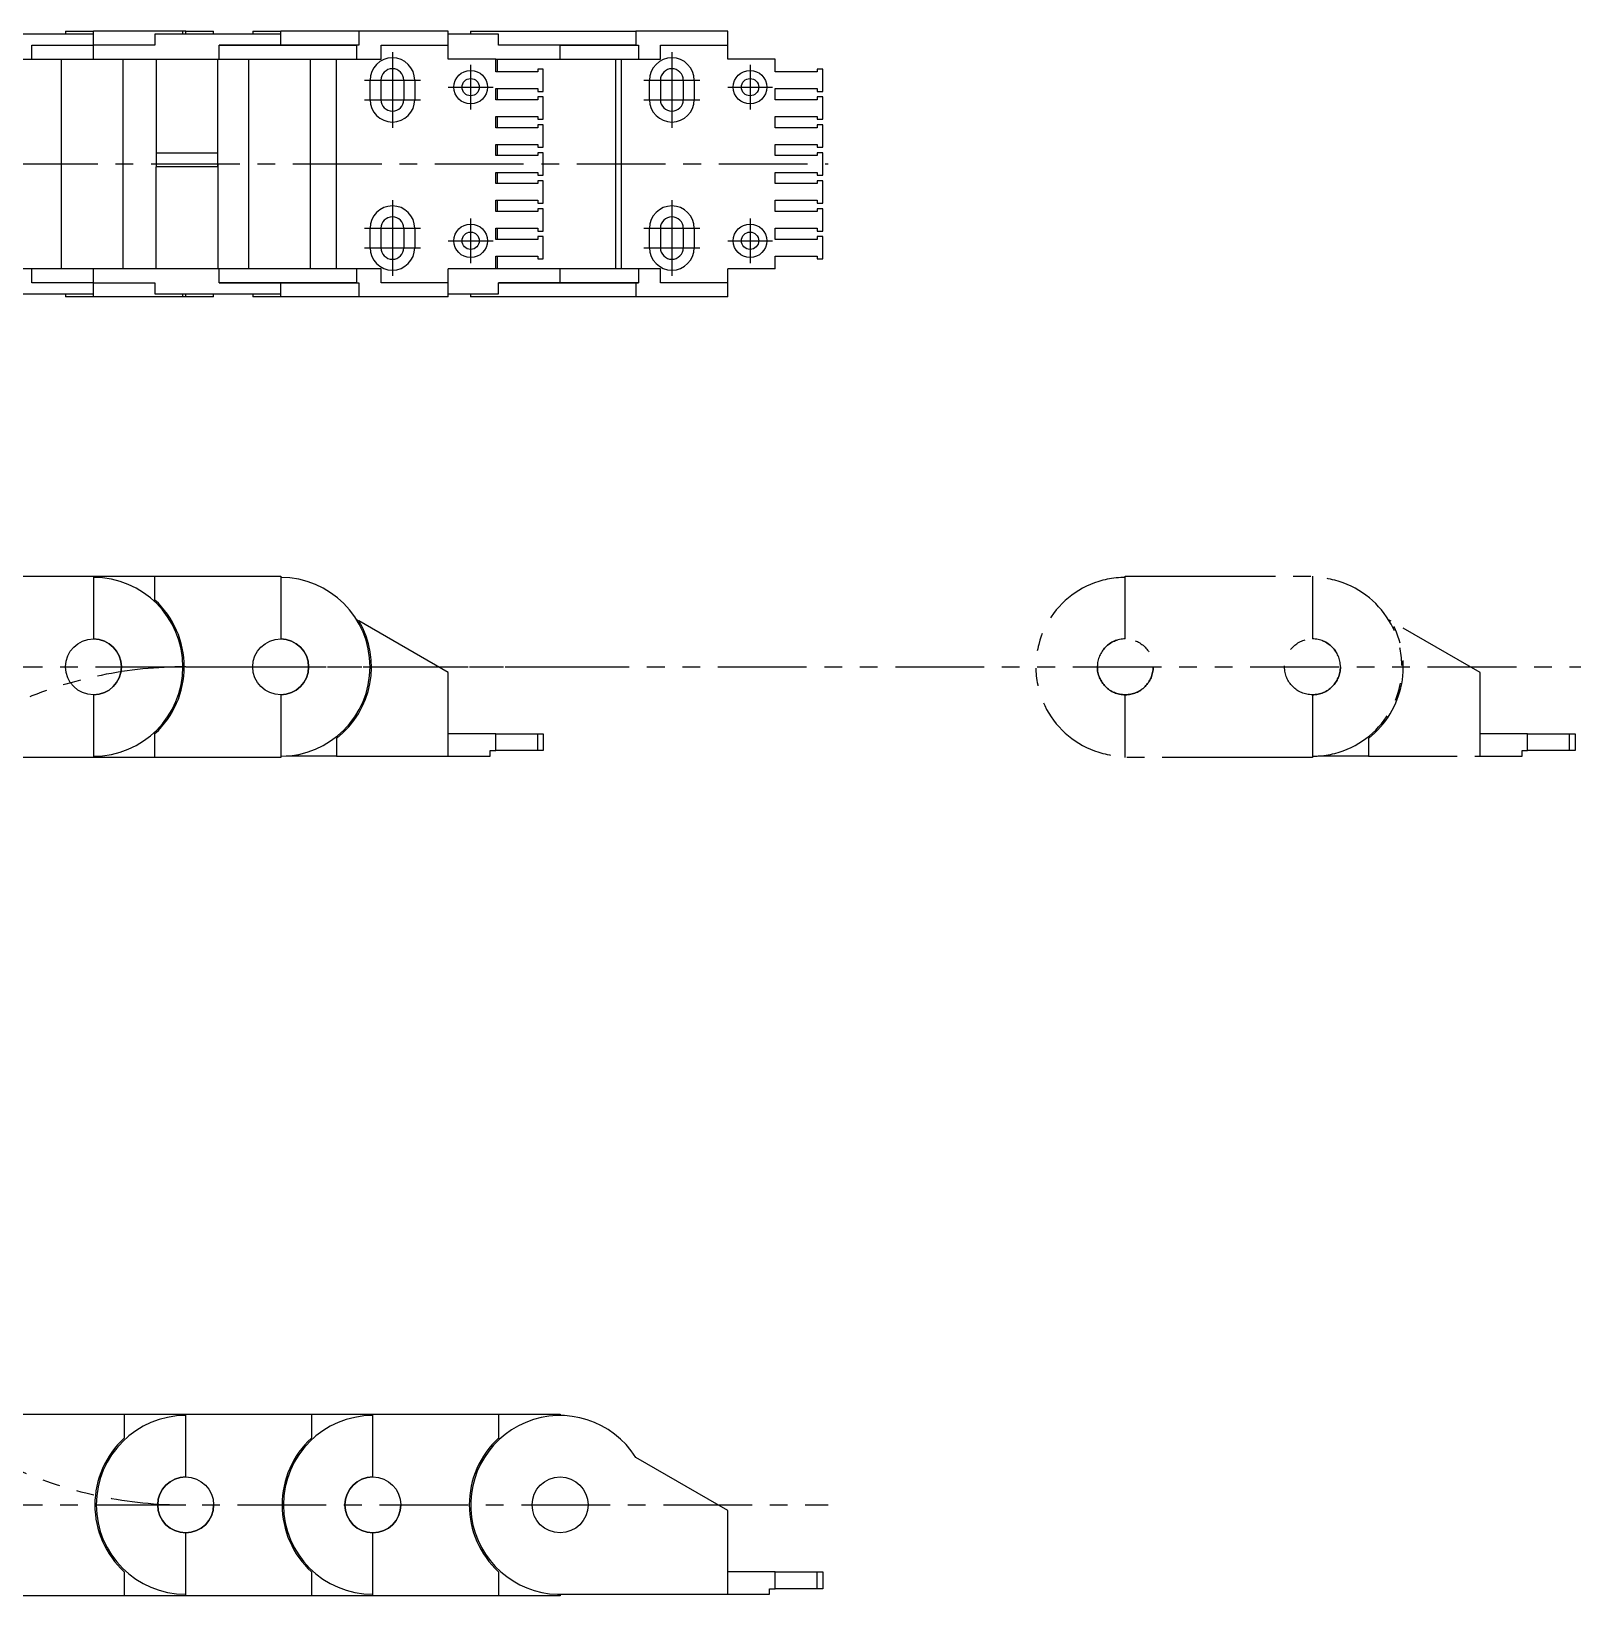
# Model space of a CAD drawing. Extents: x -235 to 865, y -503 to 95.
# Drawn here: x 311 to 865, y -465 to 95 of the extents above; entities that cross this region are included whole.
import ezdxf

# ---------------------------------------------------------------- set-up
doc = ezdxf.new("R2010")
doc.units = 0
doc.linetypes.add('CENTER', pattern=[50.8, 31.75, -6.35, 6.35, -6.35])
doc.linetypes.add('PHANTOM', pattern=[63.5, 31.75, -6.35, 6.35, -6.35, 6.35, -6.35])
doc.layers.get('0').update_dxf_attribs({"linetype": 'CONTINUOUS'})
doc.layers.add('CENTER', color=1, linetype='CONTINUOUS')

msp = doc.modelspace()

# ---------------------------------------------------------------- linework, layer by layer
at = {"color": 7, "linetype": 'CONTINUOUS'}
for p, q in [((332.995772, 94), (287.995772, 94)), ((310.995772, 90), (332.995772, 90)), ((310.995772, 85), (310.995772, 90)), ((322.995772, 95), (332.995772, 95)), ((322.995772, 95), (322.995772, 94)), ((364.995772, 95), (332.995772, 95)), ((332.995772, 94), (332.995772, 95)), ((332.995772, 90), (332.995772, 94)), ((354.995772, 90), (332.995772, 90)), ((332.995772, 85), (332.995772, 90)), ((399.995772, 94), (354.995772, 94)), ((354.995772, 94), (354.995772, 90)), ((364.995772, 94), (364.995772, 95)), ((365.995772, 95), (364.995772, 95)), ((365.995772, 95), (375.995772, 95)), ((365.995772, 94), (365.995772, 95)), ((375.995772, 94), (375.995772, 95)), ((377.995772, 90), (399.995772, 90)), ((377.995772, 85), (377.995772, 90)), ((399.995772, 90), (377.995793, 90)), ((389.995772, 95), (399.995772, 95)), ((389.995772, 95), (389.995772, 94)), ((428.017863, 95), (399.995772, 95)), ((399.995772, 94), (399.995772, 95)), ((399.995772, 90), (399.995772, 94)), ((427.117906, 90), (399.995772, 90)), ((399.995772, 90), (409.995772, 90)), ((409.995772, 90), (409.995772, 89.995)), ((409.995772, 89.995), (427.117906, 89.995)), ((427.117906, 90), (427.117906, 85)), ((428.017863, 90), (427.117906, 90)), ((428.017863, 95), (428.017863, 90)), ((459.995772, 95), (428.017863, 95)), ((435.995772, 90), (459.995772, 90)), ((435.995772, 85), (435.995772, 90)), ((459.995772, 90), (459.995772, 95)), ((477.995772, 94), (459.995772, 94)), ((459.995772, 85), (459.995772, 90)), ((467.995772, 95), (527.117906, 95)), ((467.995772, 95), (467.995772, 94)), ((477.995772, 90), (477.995772, 94)), ((499.995772, 90), (477.995772, 90)), ((499.995772, 90), (527.117906, 90)), ((527.117906, 90), (499.995772, 90)), ((499.995772, 85), (499.995772, 90)), ((527.117906, 95), (527.117906, 90)), ((559.995772, 95), (527.117906, 95)), ((527.117906, 90), (528.017863, 90)), ((528.017863, 90), (528.017863, 85)), ((535.995772, 90), (559.995772, 90)), ((535.995772, 85), (535.995772, 90)), ((559.995772, 90), (559.995772, 95)), ((559.995772, 85), (559.995772, 90)), ((265.995772, 85), (310.995772, 85)), ((310.995772, 85), (332.995772, 85)), ((321.495772, 85), (321.495772, 10)), ((332.995772, 85), (377.995772, 85)), ((343.495772, 85), (343.495772, 10)), ((355.495772, 85), (355.495772, 51.5)), ((377.495772, 51.5), (377.495772, 85)), ((377.995772, 85), (427.117906, 85)), ((388.495772, 85), (388.495772, 10)), ((410.495772, 85), (410.495772, 10)), ((419.995772, 10), (419.995772, 85)), ((427.117906, 85), (435.995772, 85)), ((476.995772, 85), (459.995772, 85)), ((476.995772, 85), (499.995772, 85)), ((476.995772, 80.5), (476.995772, 85)), ((477.495772, 85), (477.495772, 80.5)), ((499.995772, 85), (528.017863, 85)), ((519.995772, 10), (519.995772, 85)), ((521.910379, 85), (521.910379, 10)), ((528.017863, 85), (535.995772, 85)), ((576.995772, 85), (559.995772, 85)), ((576.995772, 80.5), (576.995772, 85)), ((491.995772, 80.5), (476.995772, 80.5)), ((491.995772, 81.5), (491.995772, 80.5)), ((493.995772, 81.5), (491.995772, 81.5)), ((493.995772, 73.5), (493.995772, 81.5)), ((591.995772, 80.5), (576.995772, 80.5)), ((591.995772, 81.5), (591.995772, 80.5)), ((593.995772, 81.5), (591.995772, 81.5)), ((593.995772, 73.5), (593.995772, 81.5)), ((431.995772, 70.5), (431.995772, 77.5)), ((435.895772, 77.5), (435.895772, 70.5)), ((444.095772, 77.5), (444.095772, 70.5)), ((447.995772, 77.5), (447.995772, 70.5)), ((476.995772, 74.5), (491.995772, 74.5)), ((476.995772, 70.5), (476.995772, 74.5)), ((477.495772, 74.5), (477.495772, 70.5)), ((491.995772, 74.5), (491.995772, 73.5)), ((491.995772, 73.5), (493.995772, 73.5)), ((531.995772, 70.5), (531.995772, 77.5)), ((535.895772, 77.5), (535.895772, 70.5)), ((544.095772, 77.5), (544.095772, 70.5)), ((547.995772, 77.5), (547.995772, 70.5)), ((576.995772, 70.5), (576.995772, 74.5)), ((576.995772, 74.5), (591.995772, 74.5)), ((591.995772, 74.5), (591.995772, 73.5)), ((591.995772, 73.5), (593.995772, 73.5)), ((491.995772, 70.5), (476.995772, 70.5)), ((491.995772, 71.5), (491.995772, 70.5)), ((493.995772, 71.5), (491.995772, 71.5)), ((493.995772, 63.5), (493.995772, 71.5)), ((591.995772, 70.5), (576.995772, 70.5)), ((593.995772, 71.5), (591.995772, 71.5)), ((591.995772, 71.5), (591.995772, 70.5)), ((593.995772, 63.5), (593.995772, 71.5)), ((476.995772, 64.5), (491.995772, 64.5)), ((476.995772, 60.5), (476.995772, 64.5)), ((477.495772, 64.5), (477.495772, 60.5)), ((491.995772, 64.5), (491.995772, 63.5)), ((491.995772, 63.5), (493.995772, 63.5)), ((576.995772, 60.5), (576.995772, 64.5)), ((576.995772, 64.5), (591.995772, 64.5)), ((591.995772, 64.5), (591.995772, 63.5)), ((591.995772, 63.5), (593.995772, 63.5)), ((491.995772, 60.5), (476.995772, 60.5)), ((491.995772, 61.5), (491.995772, 60.5)), ((493.995772, 61.5), (491.995772, 61.5)), ((493.995772, 53.5), (493.995772, 61.5)), ((591.995772, 60.5), (576.995772, 60.5)), ((593.995772, 61.5), (591.995772, 61.5)), ((591.995772, 61.5), (591.995772, 60.5)), ((593.995772, 53.5), (593.995772, 61.5)), ((355.495772, 51.5), (355.495772, 47.5)), ((355.495772, 51.5), (377.495772, 51.5)), ((377.495772, 47.5), (377.495772, 51.5)), ((476.995772, 54.5), (491.995772, 54.5)), ((476.995772, 50.5), (476.995772, 54.5)), ((491.995772, 50.5), (476.995772, 50.5)), ((477.495772, 54.5), (477.495772, 50.5)), ((491.995772, 54.5), (491.995772, 53.5)), ((491.995772, 53.5), (493.995772, 53.5)), ((491.995772, 51.5), (491.995772, 50.5)), ((493.995772, 51.5), (491.995772, 51.5)), ((493.995772, 43.5), (493.995772, 51.5)), ((576.995772, 50.5), (576.995772, 54.5)), ((576.995772, 54.5), (591.995772, 54.5)), ((591.995772, 50.5), (576.995772, 50.5)), ((591.995772, 54.5), (591.995772, 53.5)), ((591.995772, 53.5), (593.995772, 53.5)), ((591.995772, 51.5), (591.995772, 50.5)), ((593.995772, 51.5), (591.995772, 51.5)), ((593.995772, 43.5), (593.995772, 51.5)), ((355.495772, 47.5), (377.495772, 47.5)), ((355.495772, 47.5), (355.495772, 46.5)), ((355.495772, 10), (355.495772, 46.5)), ((377.495772, 46.5), (355.495772, 46.5)), ((377.495772, 46.5), (377.495772, 47.5)), ((377.495772, 47.5), (377.495772, 46.5)), ((377.495772, 46.5), (377.495772, 10)), ((476.995772, 44.5), (491.995772, 44.5)), ((476.995772, 40.5), (476.995772, 44.5)), ((491.995772, 40.5), (476.995772, 40.5)), ((477.495772, 44.5), (477.495772, 40.5)), ((491.995772, 44.5), (491.995772, 43.5)), ((491.995772, 43.5), (493.995772, 43.5)), ((491.995772, 41.5), (491.995772, 40.5)), ((493.995772, 41.5), (491.995772, 41.5)), ((493.995772, 33.5), (493.995772, 41.5)), ((576.995772, 40.5), (576.995772, 44.5)), ((576.995772, 44.5), (591.995772, 44.5)), ((591.995772, 40.5), (576.995772, 40.5)), ((591.995772, 44.5), (591.995772, 43.5)), ((591.995772, 43.5), (593.995772, 43.5)), ((593.995772, 41.5), (591.995772, 41.5)), ((591.995772, 41.5), (591.995772, 40.5)), ((593.995772, 33.5), (593.995772, 41.5)), ((476.995772, 34.5), (491.995772, 34.5)), ((476.995772, 30.5), (476.995772, 34.5)), ((477.495772, 34.5), (477.495772, 30.5)), ((491.995772, 34.5), (491.995772, 33.5)), ((576.995772, 30.5), (576.995772, 34.5)), ((576.995772, 34.5), (591.995772, 34.5)), ((591.995772, 34.5), (591.995772, 33.5)), ((491.995772, 30.5), (476.995772, 30.5)), ((491.995772, 33.5), (493.995772, 33.5)), ((491.995772, 31.5), (491.995772, 30.5)), ((493.995772, 31.5), (491.995772, 31.5)), ((493.995772, 23.5), (493.995772, 31.5)), ((591.995772, 30.5), (576.995772, 30.5)), ((591.995772, 33.5), (593.995772, 33.5)), ((591.995772, 31.5), (591.995772, 30.5)), ((593.995772, 31.5), (591.995772, 31.5)), ((593.995772, 23.5), (593.995772, 31.5)), ((431.995772, 17.5), (431.995772, 24.5)), ((435.895772, 24.5), (435.895772, 17.5)), ((444.095772, 24.5), (444.095772, 17.5)), ((447.995772, 24.5), (447.995772, 17.5)), ((476.995772, 24.5), (491.995772, 24.5)), ((476.995772, 20.5), (476.995772, 24.5)), ((477.495772, 24.5), (477.495772, 20.5)), ((491.995772, 24.5), (491.995772, 23.5)), ((491.995772, 23.5), (493.995772, 23.5)), ((531.995772, 17.5), (531.995772, 24.5)), ((535.895772, 24.5), (535.895772, 17.5)), ((544.095772, 24.5), (544.095772, 17.5)), ((547.995772, 24.5), (547.995772, 17.5)), ((576.995772, 20.5), (576.995772, 24.5)), ((576.995772, 24.5), (591.995772, 24.5)), ((591.995772, 24.5), (591.995772, 23.5)), ((591.995772, 23.5), (593.995772, 23.5)), ((491.995772, 20.5), (476.995772, 20.5)), ((491.995772, 21.5), (491.995772, 20.5)), ((493.995772, 21.5), (491.995772, 21.5)), ((493.995772, 13.5), (493.995772, 21.5)), ((591.995772, 20.5), (576.995772, 20.5)), ((593.995772, 21.5), (591.995772, 21.5)), ((591.995772, 21.5), (591.995772, 20.5)), ((593.995772, 13.5), (593.995772, 21.5)), ((476.995772, 14.5), (491.995772, 14.5)), ((476.995772, 10), (476.995772, 14.5)), ((477.495772, 14.5), (477.495772, 10)), ((491.995772, 14.5), (491.995772, 13.5)), ((491.995772, 13.5), (493.995772, 13.5)), ((576.995772, 10), (576.995772, 14.5)), ((576.995772, 14.5), (591.995772, 14.5)), ((591.995772, 14.5), (591.995772, 13.5)), ((591.995772, 13.5), (593.995772, 13.5)), ((310.995772, 10), (265.995772, 10)), ((332.995772, 10), (310.995772, 10)), ((310.995772, 5), (310.995772, 10)), ((377.995772, 10), (332.995772, 10)), ((332.995772, 5), (332.995772, 10)), ((427.117906, 10), (377.995772, 10)), ((377.995772, 5), (377.995772, 10)), ((427.117906, 10), (427.117906, 5)), ((435.995772, 10), (427.117906, 10)), ((435.995772, 5), (435.995772, 10)), ((499.995772, 10), (459.995772, 10)), ((459.995772, 5), (459.995772, 10)), ((476.995772, 10), (459.995772, 10)), ((528.017863, 10), (499.995772, 10)), ((499.995772, 5), (499.995772, 10)), ((535.995772, 10), (528.017863, 10)), ((528.017863, 10), (528.017863, 5)), ((535.995772, 5), (535.995772, 10)), ((576.995772, 10), (559.995772, 10)), ((559.995772, 5), (559.995772, 10)), ((287.995772, 1), (332.995772, 1)), ((332.995772, 5), (310.995772, 5)), ((322.995772, 1), (322.995772, 0)), ((332.995772, 0), (322.995772, 0)), ((332.995772, 1), (332.995772, 5)), ((332.995772, 5), (354.995772, 5)), ((332.995772, 0), (332.995772, 1)), ((364.995772, 0), (332.995772, 0)), ((354.995772, 5), (354.995772, 1)), ((354.995772, 1), (399.995772, 1)), ((364.995772, 0), (364.995772, 1)), ((365.995772, 0), (364.995772, 0)), ((375.995772, 0), (365.995562, 0)), ((365.995772, 0), (365.995772, 1)), ((375.995772, 0), (375.995772, 1)), ((399.995772, 5), (377.995772, 5)), ((377.995793, 5), (427.117906, 5)), ((389.995772, 1), (389.995772, 0)), ((409.995772, 0), (389.995772, 0)), ((399.995772, 1), (399.995772, 5)), ((409.995772, 5), (399.995772, 5)), ((399.995772, 0), (399.995772, 1)), ((428.017863, 0), (399.995772, 0)), ((427.117906, 5.005), (409.995772, 5.005)), ((409.995772, 5.005), (409.995772, 5)), ((428.017863, 0), (419.995772, 0)), ((427.117906, 5), (428.017863, 5)), ((428.017863, 5), (428.017863, 0)), ((459.995772, 0), (428.017863, 0)), ((459.995772, 5), (435.995772, 5)), ((459.995772, 0), (459.995772, 5)), ((459.995772, 1), (477.995772, 1)), ((467.995772, 1), (467.995772, 0)), ((527.117906, 0), (467.995772, 0)), ((527.117906, 5), (477.995772, 5)), ((477.995772, 5), (499.995772, 5)), ((477.995772, 1), (477.995772, 5)), ((499.995772, 5), (528.017863, 5)), ((527.117906, 5), (527.117906, 0)), ((528.017863, 5), (527.117906, 5)), ((559.995772, 0), (527.117906, 0)), ((559.995772, 5), (535.995772, 5)), ((559.995772, 0), (559.995772, 5)), ((287.995772, -100), (332.995772, -100)), ((332.995772, -100), (354.995772, -100)), ((332.995772, -100), (332.995772, -100.5)), ((332.995772, -100.5), (332.995772, -122.5)), ((354.995772, -100), (399.995772, -100)), ((354.995772, -108.578253), (354.995772, -100)), ((399.995772, -100), (399.995772, -100.5)), ((399.995772, -100.5), (399.995772, -122.5)), ((427.117906, -115.517955), (428.017863, -116.037546)), ((459.995772, -134.5), (428.017863, -116.037546)), ((459.995772, -164.5), (459.995772, -134.5)), ((332.995772, -142.5), (332.995772, -164.5)), ((399.995772, -142.5), (399.995772, -164.5)), ((354.995772, -165), (354.995772, -156.421747)), ((476.995772, -156.5), (459.995772, -156.5)), ((476.995772, -156.5), (491.995772, -156.5)), ((476.995772, -162.5), (476.995772, -156.5)), ((491.995772, -162.5), (491.995772, -156.5)), ((491.995772, -156.5), (493.995772, -156.5)), ((493.995772, -156.5), (493.995772, -162.5)), ((419.995772, -158.117377), (419.995772, -164.5)), ((332.995772, -165), (287.995772, -165)), ((332.995772, -164.5), (332.995772, -165)), ((354.995772, -165), (332.995772, -165)), ((399.995772, -165), (354.995772, -165)), ((399.995772, -164.5), (399.995772, -165)), ((401.995772, -164.5), (401.995772, -164.437439)), ((419.995772, -164.5), (401.995772, -164.5)), ((419.995772, -164.5), (459.995772, -164.5)), ((459.995772, -164.5), (474.995772, -164.5)), ((474.995772, -162.5), (476.995772, -162.5)), ((474.995772, -164.5), (474.995772, -162.5)), ((491.995772, -162.5), (476.995772, -162.5)), ((493.995772, -162.5), (491.995772, -162.5)), ((298.995772, -400), (343.995772, -400)), ((343.995772, -400), (365.995772, -400)), ((343.995772, -400), (343.995772, -408.578253)), ((365.995772, -400), (410.995772, -400)), ((365.995772, -400.5), (365.995772, -400)), ((365.995772, -422.5), (365.995772, -400.5)), ((410.995772, -400), (432.995772, -400)), ((410.995772, -400), (410.995772, -408.578253)), ((432.995772, -400), (477.995772, -400)), ((432.995772, -400.5), (432.995772, -400)), ((432.995772, -422.5), (432.995772, -400.5)), ((477.995772, -400), (499.995772, -400)), ((477.995772, -400), (477.995772, -408.578253)), ((499.995772, -400), (499.995772, -400.5)), ((559.995772, -434.5), (527.117906, -415.517955)), ((559.995772, -464.5), (559.995772, -434.5)), ((365.995772, -464.5), (365.995772, -442.5)), ((432.995772, -464.5), (432.995772, -442.5)), ((343.995772, -456.421747), (343.995772, -465)), ((410.995772, -456.421747), (410.995772, -465)), ((477.995772, -456.421747), (477.995772, -465)), ((576.995772, -456.5), (559.995772, -456.5)), ((576.995772, -456.5), (591.995772, -456.5)), ((576.995772, -462.5), (576.995772, -456.5)), ((591.995772, -462.5), (591.995772, -456.5)), ((591.995772, -456.5), (593.995772, -456.5)), ((593.995772, -456.5), (593.995772, -462.5)), ((365.995772, -465), (365.995772, -464.5)), ((432.995772, -465), (432.995772, -464.5)), ((499.995772, -464.5), (499.995772, -465)), ((501.995772, -464.437439), (501.995772, -464.5)), ((501.995772, -464.5), (559.995772, -464.5)), ((559.995772, -464.5), (574.995772, -464.5)), ((574.995772, -462.5), (576.995772, -462.5)), ((574.995772, -464.5), (574.995772, -462.5)), ((591.995772, -462.5), (576.995772, -462.5)), ((593.995772, -462.5), (591.995772, -462.5)), ((343.995772, -465), (298.995772, -465)), ((365.995772, -465), (343.995772, -465)), ((410.995772, -465), (365.995772, -465)), ((432.995772, -465), (410.995772, -465)), ((477.995772, -465), (432.995772, -465)), ((499.995772, -465), (477.995772, -465))]:
    msp.add_line(p, q, dxfattribs=at)
at = {"color": 3, "linetype": 'PHANTOM'}
for p, q in [((702.276213, -100), (747.276213, -100)), ((702.276213, -100.5), (702.276213, -100)), ((702.276213, -122.5), (702.276213, -100.5)), ((724.276213, -100), (769.276213, -100)), ((769.276213, -100), (769.276213, -100.5)), ((769.276213, -100.5), (769.276213, -122.5)), ((796.398347, -115.517955), (797.298304, -116.037546)), ((829.276213, -134.5), (797.298304, -116.037546)), ((365.995772, -132.5), (865.276213, -132.5)), ((829.276213, -164.5), (829.276213, -134.5)), ((702.276213, -164.5), (702.276213, -142.5)), ((769.276213, -142.5), (769.276213, -164.5)), ((846.276213, -156.5), (829.276213, -156.5)), ((846.276213, -156.5), (861.276213, -156.5)), ((846.276213, -162.5), (846.276213, -156.5)), ((861.276213, -162.5), (861.276213, -156.5)), ((861.276213, -156.5), (863.276213, -156.5)), ((863.276213, -156.5), (863.276213, -162.5)), ((789.276213, -158.117377), (789.276213, -164.5)), ((702.276213, -165), (702.276213, -164.5)), ((747.276213, -165), (702.276213, -165)), ((769.276213, -165), (724.276213, -165)), ((769.276213, -164.5), (769.276213, -165)), ((771.276213, -164.5), (771.276213, -164.437439)), ((789.276213, -164.5), (771.276213, -164.5)), ((789.276213, -164.5), (829.276213, -164.5)), ((829.276213, -164.5), (844.276213, -164.5)), ((844.276213, -162.5), (846.276213, -162.5)), ((844.276213, -164.5), (844.276213, -162.5)), ((861.276213, -162.5), (846.276213, -162.5)), ((863.276213, -162.5), (861.276213, -162.5))]:
    msp.add_line(p, q, dxfattribs=at)
at = {"color": 7, "linetype": 'CONTINUOUS'}
for centre, radius in [((467.995772, 75), 6), ((567.995772, 75), 6), ((467.995772, 75), 3.1), ((567.995772, 75), 3.1), ((467.995772, 20), 6), ((467.995772, 20), 3.1), ((567.995772, 20), 6), ((567.995772, 20), 3.1), ((332.995772, -132.5), 10), ((399.995772, -132.5), 10), ((365.995772, -432.5), 10), ((432.995772, -432.5), 10), ((499.995772, -432.5), 10), ((499.995772, -432.5), 10)]:
    msp.add_circle(centre, radius, dxfattribs=at)
at = {"color": 3, "linetype": 'PHANTOM'}
for centre in [(702.276213, -132.5), (769.276213, -132.5)]:
    msp.add_circle(centre, 10, dxfattribs=at)
at = {"color": 7, "linetype": 'CONTINUOUS'}
for centre, radius, start, end in [((439.995772, 77.5), 8, 0, 180), ((539.995772, 77.5), 8, 0, 180), ((439.995772, 77.5), 4.1, 0, 180), ((539.995772, 77.5), 4.1, 0, 180), ((439.995772, 70.5), 8, 180, 0), ((439.995772, 70.5), 4.1, 180, 0), ((539.995772, 70.5), 8, 180, 0), ((539.995772, 70.5), 4.1, 180, 0), ((439.995772, 24.5), 8, 0, 180), ((439.995772, 24.5), 4.1, 0, 180), ((539.995772, 24.5), 8, 0, 180), ((539.995772, 24.5), 4.1, 0, 180), ((439.995772, 17.5), 8, 180, 0), ((439.995772, 17.5), 4.1, 180, 0), ((539.995772, 17.5), 8, 180, 0), ((539.995772, 17.5), 4.1, 180, 0), ((332.995772, -132.5), 32, 270, 90), ((399.995772, -132.5), 32, 270, 90), ((332.995772, -132.5), 32.5, 312.603667, 47.396333), ((399.995772, -132.5), 32.5, 307.979872, 30.433439), ((332.995772, -132.5), 10, 270, 90), ((399.995772, -132.5), 10, 270, 90), ((365.995772, -432.5), 32, 90, 270), ((432.995772, -432.5), 32, 90, 270), ((499.995772, -432.5), 32, 32.052013, 273.583322), ((365.995772, -432.5), 32.5, 132.603667, 227.396333), ((432.995772, -432.5), 32.5, 132.603667, 227.396333), ((499.995772, -432.5), 32.5, 132.603667, 227.396333), ((365.995772, -432.5), 10, 90, 270), ((432.995772, -432.5), 10, 90, 270), ((365.995772, -432.5), 10, 270, 0), ((432.995772, -432.5), 10, 270, 0)]:
    msp.add_arc(centre, radius, start, end, dxfattribs=at)
at = {"color": 3, "linetype": 'PHANTOM'}
for centre, radius, start, end in [((702.276213, -132.5), 32, 90, 270), ((769.276213, -132.5), 32, 270, 90), ((769.276213, -132.5), 32.5, 307.979872, 30.433439), ((702.276213, -132.5), 10, 90, 270), ((769.276213, -132.5), 10, 270, 90), ((365.995772, -282.5), 150, 90, 270), ((702.276213, -132.5), 10, 270, 0)]:
    msp.add_arc(centre, radius, start, end, dxfattribs=at)
at = {"layer": 'CENTER', "color": 1, "linetype": 'CENTER'}
for p, q in [((439.995772, 87.5), (439.995772, 60.5)), ((539.995772, 87.5), (539.995772, 60.5)), ((467.995772, 83), (467.995772, 67)), ((567.995772, 83), (567.995772, 67)), ((429.995772, 77.5), (449.995772, 77.5)), ((459.995772, 75), (475.995772, 75)), ((529.995772, 77.5), (549.995772, 77.5)), ((559.995772, 75), (575.995772, 75)), ((429.995772, 70.5), (449.995772, 70.5)), ((529.995772, 70.5), (549.995772, 70.5)), ((-2, 47.5), (595.995772, 47.5)), ((439.995772, 34.5), (439.995772, 7.5)), ((539.995772, 34.5), (539.995772, 7.5)), ((467.995772, 28), (467.995772, 12)), ((567.995772, 28), (567.995772, 12)), ((429.995772, 24.5), (449.995772, 24.5)), ((529.995772, 24.5), (549.995772, 24.5)), ((429.995772, 17.5), (449.995772, 17.5)), ((459.995772, 20), (475.995772, 20)), ((529.995772, 17.5), (549.995772, 17.5)), ((559.995772, 20), (575.995772, 20)), ((181.355331, -132.5), (495.995772, -132.5)), ((181.355331, -432.5), (595.995772, -432.5))]:
    msp.add_line(p, q, dxfattribs=at)

doc.saveas('drawing.dxf')
